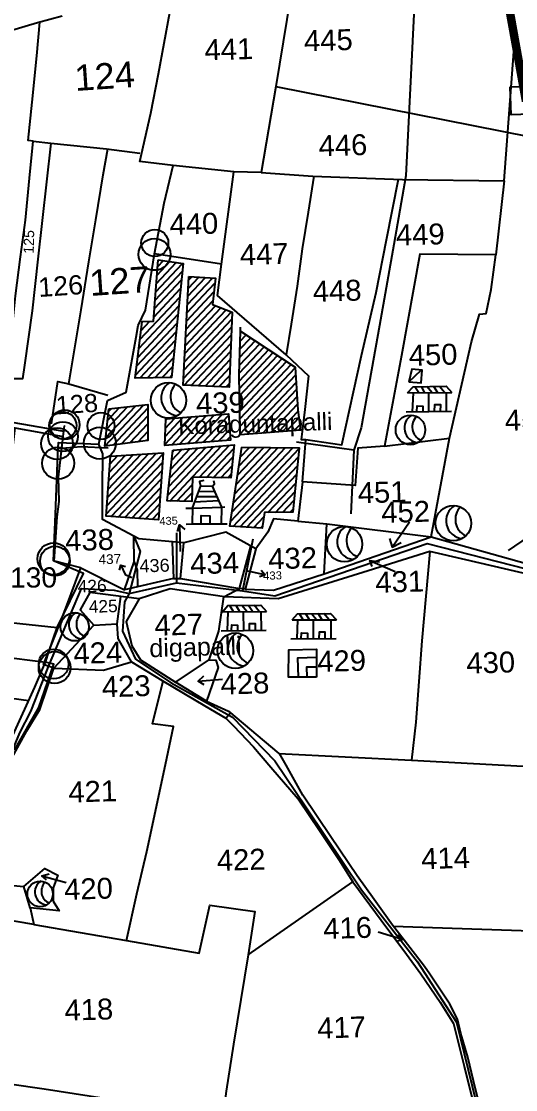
# Model space of a CAD drawing. Header units: inches. Extents: x 191726 to 254104, y 1600078 to 1621862.
# Drawn here: x 199956 to 200424, y 1611626 to 1612637 of the extents above; entities that cross this region are included whole.
import ezdxf

# ---------------------------------------------------------------- set-up
doc = ezdxf.new("R2010")
doc.units = ezdxf.units.IN
doc.header["$LTSCALE"] = 15
doc.header["$MEASUREMENT"] = 0
doc.linetypes.add('ACAD_ISO02W100', pattern=[15, 12, -3])
for name, color, linetype in [('BOUNDRY STONES', 240, 'Continuous'), ('PLOTS', 7, 'Continuous'), ('PLOTS NO', 7, 'Continuous'), ('ROAD', 1, 'Continuous'), ('ROADS', 1, 'Continuous'), ('VILLAGE', 7, 'Continuous'), ('VILLAGE BOUNDARY STONES', 1, 'Continuous'), ('VILLAGE BOUNDAY', 5, 'Continuous'), ('VILLAGE BOUNDRY', 5, 'Continuous'), ('wells', 7, 'Continuous')]:
    doc.layers.add(name, color=color, linetype=linetype)
doc.styles.get("Standard").update_dxf_attribs({"font": 'arial.ttf'})
pattern_1 = [(46.685895, (164790.601, 1607822.275), (-3.64963484, 3.4409386), [])]

msp = doc.modelspace()

# ---------------------------------------------------------------- hatches: boundary and pattern name
at = {"layer": 'VILLAGE'}
h = msp.add_hatch(dxfattribs=at)
h.set_pattern_fill('ANSI31', color=30, scale=40.12771, angle=1.6859)
h.set_pattern_definition(pattern_1)
h.paths.add_polyline_path([(200085.9, 1612411.8), (200109.5, 1612408.2), (200098.5, 1612300.3), (200064, 1612299.7), (200070.6, 1612353.3), (200081.4, 1612353.6)])
h = msp.add_hatch(dxfattribs=at)
h.set_pattern_fill('ANSI31', color=30, scale=40.12771, angle=1.6859)
h.set_pattern_definition(pattern_1)
h.paths.add_polyline_path([(200115, 1612395.8), (200140.1, 1612394.2), (200137.2, 1612369.2), (200155.9, 1612362), (200153.1, 1612291.2), (200109.6, 1612292.9)])
h = msp.add_hatch(dxfattribs=at)
h.set_pattern_fill('ANSI31', color=30, scale=40.12771, angle=1.6859)
h.set_pattern_definition(pattern_1)
edge = h.paths.add_edge_path()
edge.add_line((200163.8, 1612344.2), (200215.5, 1612310.1))
edge.add_line((200215.5, 1612310.1), (200218.1, 1612269.5))
edge.add_line((200218.1, 1612269.5), (200220.6, 1612250.4))
edge.add_line((200220.6, 1612250.4), (200163.6, 1612246))
edge.add_line((200163.6, 1612246), (200162.6, 1612303))
edge.add_line((200162.6, 1612303), (200163.8, 1612344.2))
edge.add_line((200163.8, 1612344.2), (200163.8, 1612347.9))
h = msp.add_hatch(dxfattribs=at)
h.set_pattern_fill('ANSI31', color=30, scale=40.12771, angle=1.6859)
h.set_pattern_definition(pattern_1)
h.paths.add_polyline_path([(200039.2, 1612270.4), (200076.1, 1612274.5), (200076.1, 1612240.6), (200035.2, 1612235.2)])
h = msp.add_hatch(dxfattribs=at)
h.set_pattern_fill('ANSI31', color=30, scale=40.12771, angle=1.6859)
h.set_pattern_definition(pattern_1)
h.paths.add_polyline_path([(200092.9, 1612261), (200152.3, 1612265.8), (200154.3, 1612241), (200092, 1612235.9)])
h = msp.add_hatch(dxfattribs=at)
h.set_pattern_fill('ANSI31', color=30, scale=40.12771, angle=1.6859)
h.set_pattern_definition(pattern_1)
h.paths.add_polyline_path([(200099.7, 1612231.3), (200157.7, 1612236.4), (200154.7, 1612205.1), (200118.3, 1612205.9), (200117.7, 1612182.8), (200094.3, 1612183.3)])
h = msp.add_hatch(dxfattribs=at)
h.set_pattern_fill('ANSI31', color=30, scale=40.12771, angle=1.6859)
h.set_pattern_definition(pattern_1)
h.paths.add_polyline_path([(200040.5, 1612225.8), (200090.4, 1612229), (200086.1, 1612165.4), (200036.5, 1612168.8)])
h = msp.add_hatch(dxfattribs=at)
h.set_pattern_fill('ANSI31', color=30, scale=40.12771, angle=1.6859)
h.set_pattern_definition(pattern_1)
h.paths.add_polyline_path([(200165.2, 1612234.1), (200219.4, 1612233.7), (200213.3, 1612172.7), (200186.6, 1612172.3), (200184.4, 1612157.7), (200153.6, 1612159.4)])

# ---------------------------------------------------------------- linework, layer by layer
at = {"layer": 'BOUNDRY STONES'}
for centre in [(200082.6, 1612427.6), (199995.5, 1612254.8), (200031.6, 1612254.3)]:
    msp.add_circle(centre, 12.8, dxfattribs=at)
at = {"layer": 'BOUNDRY STONES', "color": 1}
for centre, radius in [((200082.3, 1612416.8), 15.1), ((199997.3, 1612255.5), 14.1), ((199995.6, 1612244.2), 14.1), ((199990, 1612237.6), 15.1), ((200030.5, 1612238), 15.1), ((199991.1, 1612219.1), 15.1), ((199986.7, 1612128.6), 15.1), ((199988, 1612126.4), 14.1), ((199986.8, 1612028.9), 14.1), ((199987.7, 1612025.5), 15.1)]:
    msp.add_circle(centre, radius, dxfattribs=at)
at = {"layer": 'PLOTS', "color": 0}
for points in [[(200221.2, 1612722.1), (200197.2, 1612575.7), (200491.2, 1612517.6)], [(199994.9, 1612642.4), (199971.4, 1612636.1), (199945, 1612628.3)], [(199937.4, 1612262.7), (199941.8, 1612298.9), (199946.8, 1612339.7), (199950.5, 1612377.6), (199955.4, 1612414.4), (199960.1, 1612449.2), (199963.9, 1612488.9), (199967.4, 1612524.1), (199962.8, 1612524.5), (199966.5, 1612560.8), (199970.9, 1612604.8), (199973.6, 1612636.7)], [(200183.3, 1612494.3), (200232.4, 1612490.9), (200317.1, 1612487.8), (200413.7, 1612486.3), (200423.5, 1612621.6)], [(200197.2, 1612575.7), (200183.3, 1612494.3), (200157.5, 1612494.9), (200099.9, 1612500.9)], [(199984.2, 1612522), (199971.9, 1612412.4), (199966.3, 1612363.2), (199959.1, 1612311.8), (199957.2, 1612299.1), (199941.8, 1612298.9)], [(199967.4, 1612524.1), (199984.2, 1612522), (200037, 1612516.7), (200068.3, 1612512.8)], [(200001.2, 1612294.1), (200012.8, 1612364.3), (200020.2, 1612409.8), (200026.8, 1612449.5), (200033.8, 1612492.1), (200038, 1612516.6)], [(200145.7, 1612407.5), (200157.5, 1612494.9)], [(200233.3, 1612490.9), (200227.8, 1612456.7), (200222.2, 1612422.1), (200217.5, 1612386.7), (200211.7, 1612350.8), (200206.9, 1612321.6), (200228.3, 1612301.9), (200224.6, 1612269.9), (200222.6, 1612251.7), (200221.4, 1612241.5), (200225.7, 1612241.5)], [(200300.3, 1612235.2), (200274.9, 1612233.3), (200272.5, 1612198), (200222.4, 1612201.4), (200225.7, 1612241.5), (200259.8, 1612236.4), (200278.3, 1612321.1), (200292.2, 1612380.6), (200302.1, 1612430.6), (200313.6, 1612487.9)], [(200413.7, 1612486.3), (200405.6, 1612416.3), (200333.8, 1612416.9), (200316.4, 1612321.2), (200300.3, 1612235.2), (200361.7, 1612242.8), (200382.5, 1612333.9), (200390.3, 1612360.1), (200396.6, 1612360.7), (200401.3, 1612383.4), (200405.6, 1612416.3)], [(200206.9, 1612321.6), (200142.1, 1612377.9), (200145.7, 1612407.5), (200082.3, 1612417.3)], [(200344.5, 1612149.4), (200451.5, 1612119.3), (200465.9, 1612122.3), (200496.9, 1612176.5), (200554.9, 1612315), (200554.9, 1612315)], [(199053, 1612028.4), (199116.1, 1612053.4), (199183.2, 1612078.6), (199243.4, 1612099.1), (199301.1, 1612129.7), (199327.6, 1612139.3), (199358.6, 1612152.9), (199365, 1612157.9), (199365.6, 1612171.8), (199445.3, 1612208.8), (199530.4, 1612240.3), (199602, 1612266.8), (199661.6, 1612280.6), (199737.4, 1612298.3), (199765.8, 1612301.5), (199859.2, 1612265.3), (199873.8, 1612264.5), (199886.1, 1612262.8), (199900.2, 1612260.9), (199929.7, 1612255.7), (199935.7, 1612254.7), (199950, 1612252.5), (199995.7, 1612244.5)], [(199984.7, 1612256.2), (199990.8, 1612296.5), (200001.2, 1612294.1), (200038.1, 1612283.6)], [(199950, 1612252.5), (199943.9, 1612201), (199944.9, 1612184.2), (199940.1, 1612140.6), (199938.9, 1612112.6), (199937, 1612069.2), (199990.1, 1612063.4)], [(199949.7, 1611947.2), (199972.6, 1611987.7), (199986.9, 1612028.8), (199979, 1612030.7), (199982.3, 1612040.5), (199990.1, 1612063.4), (200015, 1612114.5), (199987.2, 1612126.2), (199989, 1612149.1), (199990, 1612168.2), (199991.9, 1612182.9), (199991.3, 1612205.8), (199995.7, 1612244.5), (199997.2, 1612254.5), (199997, 1612254.5)], [(200222.4, 1612201.4), (200218.1, 1612164.1), (200194.9, 1612166.5), (200189.6, 1612153.8), (200178.3, 1612137.9), (200150, 1612153.6), (200110, 1612143.7), (200067.6, 1612147.4), (200033.2, 1612165.7), (200033.1, 1612195.5), (200033.5, 1612228), (200029.5, 1612237.1)], [(200218.1, 1612164.1), (200245.7, 1612161.6), (200344.5, 1612149.4), (200361.7, 1612242.8)], [(200168.3, 1612099.9), (200195, 1612098.7), (200242.9, 1612114.4), (200245.7, 1612161.6)], [(200012.4, 1612120.1), (200053.9, 1612099.3), (200063, 1612125.6), (200062.7, 1612150)], [(200099, 1612144.6), (200100.4, 1612110), (200053.9, 1612099.3)], [(200242.9, 1612114.4), (200292.4, 1612131.4), (200344.5, 1612149.4)], [(200473.8, 1612115.4), (200472.4, 1612114.4), (200450.6, 1612110.5), (200377.3, 1612127.6), (200343.2, 1612135.5), (200279.6, 1612115.6), (200199.4, 1612090.5), (200148.6, 1612092.4), (200097.2, 1612100.1), (200067.7, 1612090.6), (200021.2, 1612096.6), (200012, 1612080.3), (200024.9, 1612065.7), (200047.1, 1612067), (200050.4, 1612092.8)], [(200100.4, 1612110), (200106.9, 1612109.9), (200110, 1612143.7)], [(200106.9, 1612109.9), (200162.9, 1612100.4), (200173.5, 1612140.5)], [(200178.3, 1612137.9), (200168.3, 1612099.9), (200162.9, 1612100.4)], [(200343.2, 1612135.5), (200335.5, 1612050.9), (200329.8, 1611973.7), (200325.7, 1611937.7)], [(200063, 1612125.6), (200065.9, 1612117.8), (200066.3, 1612102.1)], [(200131.7, 1611993.6), (200152.3, 1611984.3), (200200.1, 1611944.1), (200325.7, 1611937.7), (200443.2, 1611931.5), (200443.7, 1611939.2), (200451.2, 1611939), (200459.4, 1612008.8), (200467.9, 1612074.9), (200472.4, 1612114.4)], [(200067.7, 1612090.6), (200055.4, 1612069.3), (200061, 1612046.2), (200069, 1612032.8), (200102.3, 1612011.8), (200134.1, 1612033), (200143.2, 1612060), (200148.1, 1612092.4), (200162.9, 1612100.4)], [(199612.7, 1612079.5), (199753.1, 1612060.4), (199860, 1612045.9), (199979, 1612030.7)], [(199986.9, 1612025.1), (200034.1, 1612023), (200060.4, 1612031.1), (200047.8, 1612053), (200047, 1612067)], [(199986.9, 1612025.1), (200024.9, 1612065.7)], [(199963, 1611994), (199840.8, 1612010.8), (199777.9, 1612019.4), (199675.2, 1612033.8), (199603.3, 1612043.5)], [(200134.1, 1612033), (200140.5, 1612032.5), (200142.7, 1612025.5), (200131.7, 1611993.6), (200102.3, 1612011.8)], [(199806.7, 1611544.1), (199824.1, 1611626.2), (199829, 1611649.3), (199842.3, 1611702.9), (199856.9, 1611750.4), (199870.3, 1611793.7), (199870.8, 1611816.3), (199887.7, 1611870.2), (199891.6, 1611880.6), (199933.7, 1611923.7), (199947.4, 1611952.9), (199948, 1611961.3), (199969, 1612007.1), (199979, 1612030.7)], [(200060.4, 1612031.1), (200089.7, 1612013.4), (200130, 1611989.2), (200149.8, 1611977.6), (200154.2, 1611982.7)], [(199968, 1611782.2), (200055.7, 1611767.2), (200065.7, 1611811.3), (200075.2, 1611851.3), (200084.2, 1611894.1), (200093.9, 1611939.8), (200100.3, 1611969.6), (200080.5, 1611972.3), (200090.4, 1612013)], [(200149.8, 1611977.6), (200157.3, 1611970.4), (200176.1, 1611950.5), (200192.5, 1611931.1), (200218.4, 1611901.2), (200238.5, 1611871.3), (200257, 1611843.7), (200270.3, 1611822.7), (200297.1, 1611786.2), (200320.9, 1611754), (200334.7, 1611735.4), (200352.8, 1611708.7), (200365.6, 1611688.4), (200375.5, 1611648.1), (200384.2, 1611613.6), (200394.2, 1611573.9), (200396.8, 1611561), (200443.3, 1611554.4), (200461.3, 1611552.8), (200492, 1611548.3), (200496.6, 1611550.9), (200498.3, 1611558)], [(200389.9, 1611612.3), (200384.5, 1611634.1), (200379, 1611656.5), (200372.4, 1611679), (200369.2, 1611692.5), (200362.2, 1611706.7), (200343.2, 1611735.2), (200338.1, 1611742.5), (200318.8, 1611767.5), (200307.7, 1611781.7), (200290.4, 1611805.8), (200274.2, 1611828.3), (200249.2, 1611865.3), (200222.9, 1611904.7), (200206.9, 1611933.1), (200200.7, 1611944.1)], [(199885, 1611825.2), (199958.6, 1611818.3), (199978.5, 1611835.2), (199990.8, 1611829.1), (199986.2, 1611817), (199986.4, 1611804.3), (199991.9, 1611795.1), (199964.4, 1611798), (199958.6, 1611818.3)], [(200055.7, 1611767.2), (200124.5, 1611755.1), (200134.6, 1611800.5), (200177.5, 1611794.6), (200171, 1611753.5), (200270.3, 1611822.7)], [(199964.4, 1611798), (199968, 1611782.2), (199874.8, 1611798.1)], [(200308.4, 1611780.8), (200541.9, 1611772.9)], [(200171, 1611753.5), (200157.2, 1611669), (200150.3, 1611624.5), (200146.7, 1611598.8), (200091.5, 1611608.6), (199977.8, 1611626.3), (199881.3, 1611640.3), (199830.4, 1611649)]]:
    msp.add_lwpolyline(points, dxfattribs=at)
at = {"layer": 'PLOTS NO', "color": 0}
for points in [[(200104.2, 1612154.5), (200105.9, 1612160.6), (200111.1, 1612156.3)], [(200105.9, 1612160.6), (200106.5, 1612135.5)], [(200307.4, 1612139.6), (200323.9, 1612163.5)], [(200305, 1612147.9), (200307.4, 1612139.6), (200316, 1612144.1)], [(200288.4, 1612121.4), (200286.4, 1612127), (200295.4, 1612125.8)], [(200286.4, 1612127), (200310.4, 1612116.6)], [(200049.3, 1612117.8), (200050.5, 1612122.4), (200054.9, 1612121.2)], [(200050.5, 1612122.4), (200054.5, 1612113.8), (200060.9, 1612110.9)], [(200186.7, 1612113.3), (200170.6, 1612116.9)], [(200181.9, 1612111.9), (200186.7, 1612113.3), (200183.4, 1612117.3)], [(200129.5, 1612009.2), (200123.7, 1612012.7), (200129, 1612017.6)], [(200123.7, 1612012.7), (200146.7, 1612014.7)], [(199980.1, 1611824.4), (199975.5, 1611828.4), (199982.4, 1611830.3)], [(199975.5, 1611828.4), (199998.5, 1611821.9)], [(200316.8, 1611767.9), (200294.1, 1611775)], [(200312.8, 1611766.9), (200316.8, 1611767.9), (200313.2, 1611772.3)]]:
    msp.add_lwpolyline(points, dxfattribs=at)
at = {"layer": 'ROAD'}
msp.add_lwpolyline([(200417.7, 1612136.3), (200601.9, 1612262.2), (200718.6, 1612329.8), (200806.3, 1612356), (200867.7, 1612379.4), (200916.3, 1612400.5), (200977.8, 1612412.9), (201081.6, 1612410.9), (201136.4, 1612409.1), (201193.3, 1612427.7), (201324.6, 1612464), (201556.9, 1612516.6), (201737.4, 1612565.3), (201830.7, 1612588), (201951.8, 1612607.2), (202068.3, 1612583.6), (202167.4, 1612572.3)], dxfattribs=at)
at = {"layer": 'ROADS', "color": 1}
for points in [[(200334.5, 1612778.5), (200320.5, 1612491.2), (200309, 1612426.2), (200295.4, 1612349.4), (200278.2, 1612252.4), (200271, 1612231.5), (200268.2, 1612171)], [(199982, 1612026.7), (200013.3, 1612100.4), (200044, 1612098.9), (200058.4, 1612095.8), (200103.1, 1612105.7), (200165.8, 1612098.2), (200196.4, 1612093.4), (200340.5, 1612142.9), (200448.1, 1612115.7), (200471.9, 1612121.8), (200501.7, 1612178.1), (200557.9, 1612306.4)], [(200271, 1612231.5), (200216.7, 1612239)], [(199991.1, 1612233.1), (200013, 1612234.9), (200038.3, 1612233.7)], [(200062.7, 1612150), (200068.6, 1612135.6), (200058.4, 1612095.8)], [(200103.3, 1612153), (200103.1, 1612105.7)], [(200175.6, 1612147.1), (200165.8, 1612098.2)], [(200058.4, 1612095.8), (200053.9, 1612087.8), (200052, 1612059.9), (200064.3, 1612033.4), (200098, 1612011.2), (200156.3, 1611978.6), (200196.4, 1611937.3), (200226.4, 1611892.6), (200278.3, 1611815.1), (200331.3, 1611746.8), (200368.3, 1611689.6), (200390.6, 1611599.4)]]:
    msp.add_lwpolyline(points, dxfattribs=at)
at = {"layer": 'ROADS'}
for points in [[(199061, 1612338.7), (199121.1, 1612354.5), (199160.3, 1612363.1), (199209.6, 1612363.3), (199251.5, 1612361.4), (199347.7, 1612338.9), (199447.5, 1612302.1), (199529.7, 1612268), (199564.1, 1612258.1), (199615.8, 1612273), (199707.2, 1612296.7), (199746, 1612306.2), (199779, 1612306.4), (199861.6, 1612275.5), (199875.8, 1612270.2), (199996.4, 1612249.5)], [(199982.9, 1612029.7), (199964.8, 1611983.9), (199954.5, 1611963.6), (199944.4, 1611939.4), (199936.1, 1611919.4), (199906.1, 1611890.1), (199893.5, 1611866.2), (199879.8, 1611830.4), (199874.2, 1611814.5), (199873.9, 1611786.8), (199856.2, 1611734.2), (199842.3, 1611688.5), (199826.8, 1611622.5)]]:
    msp.add_lwpolyline(points, dxfattribs=at)
at = {"layer": 'VILLAGE', "color": 30}
for points in [[(200085.9, 1612411.8), (200109.5, 1612408.2), (200098.5, 1612300.3), (200064, 1612299.7), (200070.6, 1612353.3), (200081.4, 1612353.6), (200085.9, 1612411.8)], [(200115, 1612395.8), (200140.1, 1612394.2), (200137.2, 1612369.2), (200155.9, 1612362), (200153.1, 1612291.2), (200109.6, 1612292.9), (200115, 1612395.8)], [(200163.8, 1612344.2), (200215.5, 1612310.1), (200218.1, 1612269.5), (200220.6, 1612250.4), (200163.6, 1612246), (200162.6, 1612303), (200163.8, 1612344.2), (200163.8, 1612347.9)], [(200323.3, 1612296.1), (200334.9, 1612295.1), (200336, 1612307.1), (200326, 1612308), (200323.3, 1612296.1)], [(200323.3, 1612296.1), (200334.8, 1612307.2)], [(200039.2, 1612270.4), (200076.1, 1612274.5), (200076.1, 1612240.6), (200035.2, 1612235.2), (200039.2, 1612270.4)], [(200092.9, 1612261), (200152.3, 1612265.8), (200154.3, 1612241), (200092, 1612235.9), (200092.9, 1612261)], [(200099.7, 1612231.3), (200157.7, 1612236.4), (200154.7, 1612205.1), (200118.3, 1612205.9), (200117.7, 1612182.8), (200094.3, 1612183.3), (200099.7, 1612231.3)], [(200040.5, 1612225.8), (200090.4, 1612229), (200086.1, 1612165.4), (200036.5, 1612168.8), (200040.5, 1612225.8)], [(200165.2, 1612234.1), (200219.4, 1612233.7), (200213.3, 1612172.7), (200186.6, 1612172.3), (200184.4, 1612157.7), (200153.6, 1612159.4), (200165.2, 1612234.1)]]:
    msp.add_lwpolyline(points, dxfattribs=at)
at = {"layer": 'VILLAGE', "color": 5}
for points in [[(200322, 1612285.7), (200327.3, 1612291.5), (200358.5, 1612291.9), (200363.9, 1612285.9)], [(200322, 1612285.7), (200363.9, 1612285.9)], [(200327.2, 1612285.7), (200326.5, 1612267.8)], [(200332.7, 1612285.7), (200329, 1612291.5)], [(200338.4, 1612285.8), (200335.1, 1612291.6)], [(200345.2, 1612285.8), (200340.3, 1612291.7)], [(200342.2, 1612268), (200342.1, 1612285.8)], [(200350.6, 1612285.8), (200346.8, 1612291.8)], [(200357.1, 1612285.9), (200352.2, 1612291.8)], [(200359, 1612268.2), (200358.9, 1612285.9)], [(200320.8, 1612267.7), (200363.7, 1612268.3)], [(200330.8, 1612267.8), (200331.1, 1612273.4), (200336.4, 1612273.2), (200336.5, 1612267.9)], [(200347.7, 1612268.1), (200347.8, 1612274.7), (200353.2, 1612274.6), (200353, 1612268.1)], [(200129, 1612202.6), (200125, 1612201.8), (200125.9, 1612197.6), (200118.3, 1612177.3), (200118, 1612161.8)], [(200125.9, 1612197.6), (200137.4, 1612197.4)], [(200145.9, 1612161.6), (200146, 1612177.5), (200137.4, 1612197.4), (200139.1, 1612199.5), (200138.4, 1612202.3)], [(200122.1, 1612187.5), (200141.7, 1612187.4)], [(200123.9, 1612192.3), (200139.5, 1612192.5)], [(200112, 1612176.5), (200118.3, 1612176.4), (200146, 1612177.5), (200148.9, 1612177.6)], [(200120.2, 1612182.5), (200143.3, 1612183.7)], [(200126.4, 1612161.7), (200126.5, 1612169.4), (200134.7, 1612169.2), (200134.6, 1612161.7)], [(200112.2, 1612161.3), (200118, 1612161.8), (200145.9, 1612161.6), (200151.2, 1612161.6)], [(200146.6, 1612078.4), (200151.9, 1612084.2), (200183.1, 1612084.6), (200188.5, 1612078.5)], [(200157.3, 1612078.4), (200153.6, 1612084.2)], [(200163, 1612078.4), (200159.7, 1612084.3)], [(200169.7, 1612078.5), (200164.9, 1612084.3)], [(200175.2, 1612078.5), (200171.4, 1612084.4)], [(200181.6, 1612078.5), (200176.8, 1612084.5)], [(200146.6, 1612078.4), (200188.5, 1612078.5)], [(200151.7, 1612078.4), (200151.1, 1612060.4)], [(200166.8, 1612060.7), (200166.7, 1612078.4)], [(200183.6, 1612060.9), (200183.5, 1612078.5)], [(200212.7, 1612070.6), (200217.9, 1612076.4), (200249.1, 1612076.8), (200254.6, 1612070.7)], [(200223.3, 1612070.6), (200219.7, 1612076.4)], [(200229, 1612070.6), (200225.8, 1612076.5)], [(200235.8, 1612070.6), (200230.9, 1612076.5)], [(200241.2, 1612070.7), (200237.4, 1612076.6)], [(200247.7, 1612070.7), (200242.8, 1612076.7)], [(200155.4, 1612060.5), (200155.7, 1612066.1), (200161, 1612065.8), (200161.1, 1612060.6)], [(200172.3, 1612060.7), (200172.4, 1612067.3), (200177.7, 1612067.2), (200177.6, 1612060.8)], [(200212.7, 1612070.6), (200254.6, 1612070.7)], [(200217.8, 1612070.6), (200217.1, 1612052.6)], [(200232.9, 1612052.8), (200232.8, 1612070.6)], [(200249.7, 1612053.1), (200249.6, 1612070.7)], [(200145.4, 1612060.4), (200188.2, 1612060.9)], [(200211.4, 1612052.6), (200254.3, 1612053.1)], [(200221.4, 1612052.7), (200221.7, 1612058.3), (200227.1, 1612058), (200227.1, 1612052.8)], [(200238.3, 1612052.9), (200238.5, 1612059.5), (200243.8, 1612059.4), (200243.7, 1612053)]]:
    msp.add_lwpolyline(points, dxfattribs=at)
at = {"layer": 'VILLAGE BOUNDARY STONES'}
msp.add_lwpolyline([(200419.2, 1612575.4), (200446.6, 1612576.5), (200447.7, 1612549.9), (200420.2, 1612548.9)], close=True, dxfattribs=at)
at = {"layer": 'VILLAGE BOUNDAY', "linetype": 'ACAD_ISO02W100', "ltscale": 0.2}
msp.add_lwpolyline([(200434.2, 1612561.7, 5, 5, 0), (200401.5, 1612736, 5, 5, 0), (200392.4, 1612783.3, 5, 5, 0), (200318.6, 1612777.2, 5, 5, 0), (200251.8, 1612794, 5, 5, 0), (200254.9, 1612810.3, 5, 5, 0), (200198, 1612828.6, 5, 5, 0), (199963.1, 1612894.5, 5, 5, 0), (199964.5, 1612910.3, 5, 5, 0), (199891.2, 1612934.2, 5, 5, 0), (199904.4, 1612982.9, 5, 5, 0), (199836, 1613015.9, 5, 5, 0), (199478, 1613139, 5, 5, 0), (199432.6, 1613213.2, 5, 5, 0), (199422.4, 1613218, 5, 5, 0), (199158.7, 1613297.1, 5, 5, 0), (199128.4, 1613308.2, 5, 5, 0), (198806.6, 1613422.5, 5, 5, 0), (198535.2, 1613512.4, 5, 5, 0), (198369.2, 1613573, 5, 5, 0), (198210.8, 1613511.6, 5, 5, 0), (198019.6, 1613501.3, 5, 5, 0)], format="xyseb", dxfattribs=at)
at = {"layer": 'VILLAGE BOUNDAY', "linetype": 'ACAD_ISO02W100', "ltscale": 0.2, "const_width": 8}
msp.add_lwpolyline([(200434.2, 1612561.7), (200406.6, 1612715.1), (200402.9, 1612728.6), (200392.4, 1612783.3), (200318.6, 1612777.2), (200251.8, 1612794), (200254.9, 1612810.3), (200198, 1612828.6), (200016.1, 1612879.3), (199963.1, 1612894.5), (199964.5, 1612910.3), (199891.2, 1612934.2), (199904.4, 1612982.9), (199836, 1613015.9), (199777.1, 1612938.6), (199836, 1613015.9), (199710.7, 1613055.9), (199478, 1613139), (199432.6, 1613213.2), (199421.3, 1613220.1), (199192.7, 1613286.9), (199158.7, 1613297.1), (199098, 1613319.3), (198928.8, 1613377.1)], dxfattribs=at)
at = {"layer": 'VILLAGE BOUNDRY', "color": 0}
msp.add_lwpolyline([(199931.4, 1611911.7), (199961.4, 1611965.6), (199973.6, 1611985.7), (199986.9, 1612025.1), (199977.1, 1612028.4), (199988.9, 1612057.5), (199998.3, 1612081.8), (200012.4, 1612120.1), (199986.5, 1612126.6), (199988.4, 1612170.8), (199990.9, 1612227.6), (199991.3, 1612238.7), (200029.5, 1612237.1), (200037.8, 1612278.3), (200055.6, 1612286.2), (200064.8, 1612338.3), (200066.7, 1612349.5), (200073.9, 1612364.1), (200082.3, 1612417.3), (200091.6, 1612465.4), (200099.9, 1612500.9), (200068.4, 1612504.7), (200079, 1612550.4), (200086, 1612587.9), (200096.7, 1612645.7)], dxfattribs=at)
at = {"layer": 'wells', "color": 7}
for points in [[(200235.9, 1612016.4), (200209.4, 1612016.5), (200209.7, 1612042.2), (200235.8, 1612043)], [(200235.9, 1612016.4), (200218.6, 1612016.5), (200218.1, 1612034.9), (200235.9, 1612035.4)], [(200235.9, 1612016.4), (200226.8, 1612016.5), (200226.5, 1612026.1), (200235.9, 1612026.3)]]:
    msp.add_lwpolyline(points, close=True, dxfattribs=at)
at = {"layer": 'wells'}
for centre, radius in [((200095.5, 1612278.6), 16.8), ((200324.8, 1612250.6), 14), ((200365.4, 1612162.2), 16.8), ((200262.3, 1612142.4), 16.8), ((200006.8, 1612064.1), 13.4), ((200158.9, 1612041.5), 16.8), ((199974, 1611811.2), 12.1)]:
    msp.add_circle(centre, radius, dxfattribs=at)
for centre, radius, start, end in [((200105.4, 1612280.9), 16.8, 120.2343, 265.5526), ((200114.1, 1612282.1), 16.7, 134.1729, 246.4123), ((200333, 1612252.5), 14, 120.2343, 265.5526), ((200340.3, 1612253.5), 13.9, 134.1729, 246.4123), ((200375.3, 1612164.5), 16.8, 120.2343, 265.5526), ((200384, 1612165.7), 16.7, 134.1729, 246.4123), ((200272.1, 1612144.7), 16.8, 120.2343, 265.5526), ((200280.8, 1612145.9), 16.7, 134.1729, 246.4123), ((200014.6, 1612066), 13.4, 120.2343, 265.5526), ((200021.6, 1612066.9), 13.3, 134.1729, 246.4123), ((200168.7, 1612043.9), 16.8, 120.2343, 265.5526), ((200177.4, 1612045), 16.7, 134.1729, 246.4123), ((199981.1, 1611812.9), 12.1, 120.2343, 265.5526), ((199987.3, 1611813.7), 12.1, 134.1729, 246.4123)]:
    msp.add_arc(centre, radius, start, end, dxfattribs=at)

# ---------------------------------------------------------------- texts
at = {"layer": 'PLOTS NO', "color": 0}
for s, height, rotation, p in [('445', 19.82, 1.6859, (200224.2, 1612609.1)), ('441', 19.82, 1.6859, (200129.9, 1612600.5)), ('124', 24.54, 3.8794, (200007.4, 1612571.5)), ('446', 19.82, 1.6859, (200238, 1612509.6)), ('440', 19.82, 1.6859, (200096.8, 1612435.2)), ('125', 9.62, 88.6776, (199967.9, 1612417.3)), ('449', 19.82, 1.6859, (200311.3, 1612425.1)), ('447', 19.82, 1.6859, (200163.4, 1612406.5)), ('126', 18.25, 3.8794, (199972.8, 1612376.4)), ('127', 24.54, 3.8794, (200021.5, 1612377.4)), ('448', 19.82, 1.6859, (200232.5, 1612371.8)), ('450', 19.82, 1.6859, (200323.4, 1612311.2)), ('439', 19.82, 1.6859, (200121.9, 1612265.6)), ('128', 17.18, 3.8794, (199989.4, 1612265.2)), ('Koraguntapalli', 16.358, 1.6859, (200105, 1612246.3)), ('453', 19.82, 1.6859, (200414.4, 1612249.7)), ('451', 19.82, 1.6859, (200275.1, 1612181)), ('452', 19.82, 1.6859, (200297.4, 1612162.4)), ('435', 7.46, 1.6859, (200087.1, 1612160.5)), ('438', 19.82, 1.6859, (199998, 1612135.8)), ('434', 19.82, 1.6859, (200116.4, 1612113.8)), ('432', 19.82, 1.6859, (200190.3, 1612118.5)), ('437', 9.22, 1.6859, (200029.4, 1612123.3)), ('436', 12.3, 1.6859, (200068.2, 1612115.6)), ('130', 19.12, 0.279, (199945.5, 1612101.2)), ('433', 7.67, 1.6859, (200185.3, 1612108.6)), ('431', 19.82, 1.6859, (200291.8, 1612096.3)), ('426', 11.77, 1.6859, (200009.7, 1612096.5)), ('425', 11.77, 1.6859, (200020.2, 1612077.3)), ('427', 19.82, 1.6859, (200082.5, 1612055.6)), ('digapalli', 17.08, 1.6859, (200077.6, 1612035.3)), ('424', 19.82, 1.6859, (200005.8, 1612028.9)), ('429', 19.82, 1.6859, (200236.8, 1612021.3)), ('430', 19.82, 1.6859, (200378, 1612019.7)), ('423', 19.82, 1.6859, (200032.7, 1611997.3)), ('428', 19.82, 1.6859, (200145.2, 1611999.9)), ('421', 19.82, 1.6859, (200001, 1611897.7)), ('422', 19.82, 1.6859, (200141.6, 1611833)), ('414', 19.82, 1.6859, (200335.2, 1611834.6)), ('420', 19.82, 1.6859, (199997, 1611805.5)), ('416', 19.82, 1.6859, (200242.4, 1611768.4)), ('418', 19.82, 1.6859, (199997.3, 1611691.1)), ('417', 19.82, 1.6859, (200236.7, 1611674.2))]:
    msp.add_text(s, height=height, rotation=rotation, dxfattribs=at).set_placement(p)

doc.saveas('drawing.dxf')
